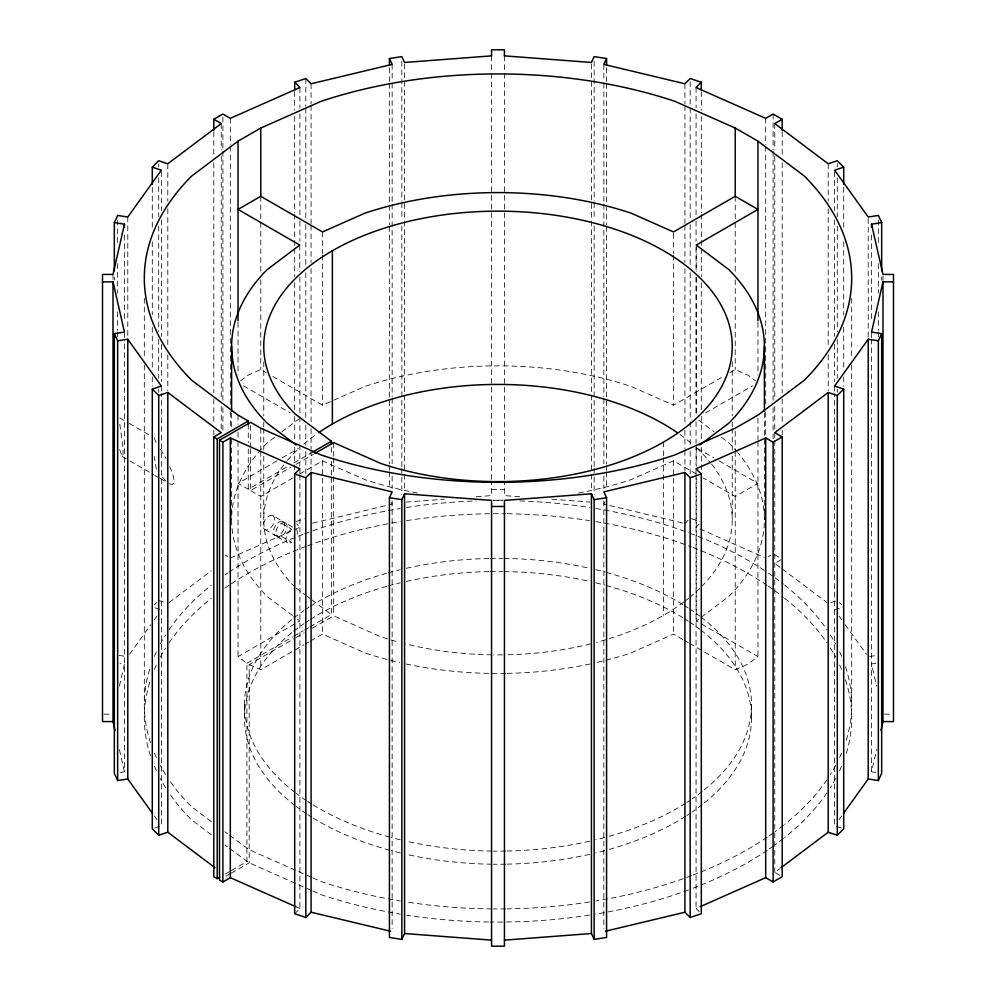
<?xml version="1.0" encoding="UTF-8"?>
<svg xmlns="http://www.w3.org/2000/svg" width="996" height="996" viewBox="0 0 996 996"><rect width="100%" height="100%" fill="white"/><g stroke="black" fill="none" stroke-linecap="round" stroke-linejoin="round"><path stroke-width="0.75" stroke-dasharray="4.98 3.74" d="M119.408 686.082L124.463 663.921L120.118 663.261M875.882 772.485L871.537 771.813L876.592 749.652M604.946 501.785L603.85 504.125L683.43 523.161M129.555 654.297L150.769 624.729M154.305 619.798L156.957 616.113M839.043 819.633L841.695 815.936M154.43 604.771L156.571 602.63M294.692 913.755L299.933 908.501L299.933 474.407M684.924 523.523L688.074 520.373M699.217 524.083L696.067 527.233L764.268 557.449M240.509 380.846L247.904 375.268L260.778 369.566L266.144 372.666M274.51 437.331L267.302 442.759A266.393 153.795 0 0 0 260.678 449.794M281.731 431.903L298.563 419.241M169.046 602.58L211.289 570.808M689.606 643.404L735.222 669.748L748.096 664.046L757.968 656.625L696.241 620.981L699.839 618.267M701.047 617.371L728.698 596.554A266.393 153.795 0 0 0 738.41 453.417M779.719 875.272L774.776 872.409L779.744 868.674M119.682 449.607L122.122 456.454L123.018 454.487L123.018 447.69L119.682 423.362M276.95 460.887L238.032 483.346L248.265 489.26L288.479 466.041M282.316 457.787L298.427 448.486M293.845 462.941L311.275 452.881M250.544 448.686L250.544 490.567L290.757 467.348M296.123 464.261L313.553 454.188M292.973 477.881L260.778 496.481L250.544 490.567M299.684 474.009L322.505 460.837L364.81 479.586A266.393 153.795 0 0 0 418.22 493.132M231.421 870.467L246.921 861.515L246.921 663.311L238.032 656.625L299.759 620.981L293.758 616.462M333.785 400.205L364.81 386.46A266.393 153.795 0 0 1 631.19 386.46L673.495 405.21L723.146 376.538M729.856 372.666L735.222 369.566L748.096 375.268L755.491 380.846M246.921 663.311L292.5 636.992M293.845 636.22L303.232 630.792M304.564 630.02L308.586 627.704M309.93 626.932L331.382 614.544L331.382 476.847M231.109 873.268L249.199 862.835L249.199 664.618L294.779 638.299M296.123 637.527L304.166 632.883M312.209 628.239L333.66 615.852L380.883 636.78A234.234 135.232 0 0 0 399.446 642.345M249.199 664.618L260.778 669.748L303.718 644.96M305.05 644.175L309.084 641.86M310.416 641.088L322.505 634.116L364.81 652.853A266.393 153.795 0 0 0 399.832 662.639M705.629 412.917L752.603 385.801M768.153 556.652L770.63 555.22M224.959 874.189L230.126 871.214M225.943 876.256L229.815 874.015M780.964 559.752L774.776 563.325L780.989 567.994M272.854 376.538L322.505 405.21L332.365 400.84M230.313 558.071L299.933 527.233L296.783 524.083M696.316 474.009L673.495 460.837L631.19 479.586A266.393 153.795 0 0 1 577.78 493.132M682.895 639.532L673.495 634.116L631.19 652.853A266.393 153.795 0 0 1 596.168 662.639M699.217 911.651L696.067 908.501L700.325 906.621M296.086 521.518L304.44 518.742M154.878 827.95L161.377 825.796L161.377 393.818M830.788 602.655L835.98 600.924M834.623 609.95L843.712 606.925M312.57 523.161L392.15 504.125L391.055 501.785M120.118 772.485L124.463 771.813L124.463 339.175M869.657 656.526L876.891 655.405M875.882 663.261L871.537 663.921L876.592 686.082M406.094 502.096L444.253 499.195M476.312 496.755L491.563 495.597L491.563 481.616M491.563 489.534L504.437 489.534M104.02 714.157L111.515 714.157M884.485 714.157L891.98 714.157M519.688 496.755L504.437 495.597L504.437 481.616M551.747 499.195L589.906 502.096M119.109 655.405L126.343 656.526M169.357 483.72L171.91 484.566L173.516 483.645L174.063 481.006L173.516 476.847L169.357 465.157M691.56 518.742L699.914 521.518M158.713 600.488L165.212 602.655M841.122 827.95L834.623 825.796L834.623 393.818M154.878 607.784L161.377 609.95M311.275 877.202L249.199 849.7L228.507 834.536M312.694 877.837L321.16 881.585A353.68 204.192 0 0 0 400.255 900.994M311.275 890.337L249.199 862.835L228.507 847.671M312.694 890.959L321.16 894.707A353.68 204.192 0 0 0 400.255 914.116M295.675 906.621L299.933 908.501M697.573 448.486L713.684 457.787M719.05 460.887L757.968 483.346L735.222 496.481L703.027 477.881M774.402 554.535L780.901 558.295M243.398 385.801L290.371 412.917M684.24 640.303L688.261 642.632M119.894 418.046L127.824 422.628M129.156 423.387L150.309 435.601M272.916 515.667A8.043 4.644 -60 0 1 270.377 528.129A8.043 4.644 -60 0 1 263.405 524.108A8.043 4.644 -60 0 1 272.916 515.667L283.15 521.58A8.043 4.644 -60 0 1 280.598 534.03A8.043 4.644 -60 0 1 273.639 530.009A8.043 4.644 -60 0 1 283.15 521.58M285.429 522.888A8.043 4.644 -60 0 1 282.876 535.338A8.043 4.644 -60 0 1 275.917 531.329A8.043 4.644 -60 0 1 285.429 522.888L293.098 527.32M281.407 523.286L291.641 529.2M281.407 536.421L291.641 542.322A8.043 4.644 -60 0 1 286.001 538.151A8.043 4.644 -60 0 1 293.11 528.565M264.886 529.598L275.108 535.499M277.386 536.819L287.62 542.72M122.122 456.454L128.683 460.239M129.99 460.999L153.608 474.631M154.928 475.391L158.862 477.669M160.169 478.416L165.423 481.454M225.37 555.22L227.847 556.652M698.644 420.138L714.269 431.903M721.49 437.331L728.698 442.759A266.393 153.795 0 0 1 737.401 452.196M782.234 568.928L826.954 602.58M296.36 588.188L306.021 595.459M307.229 596.367L310.852 599.094M312.059 600.003L331.382 614.544M292.55 615.553L267.302 596.554A266.393 153.795 0 0 1 259.632 450.989M211.339 821.613L191.705 806.847A353.68 204.192 0 0 1 168.996 779.694M224.835 831.772L227.287 833.615M211.339 834.735L191.705 819.969A353.68 204.192 0 0 1 168.996 792.816M224.835 844.894L227.287 846.749M839.429 602.63L841.57 604.771M166.021 481.168L160.481 474.93M839.043 616.113L841.695 619.798M845.231 624.729L866.445 654.297M154.305 815.936L156.957 819.633M154.28 437.891L156.372 443.382M160.481 449.221L166.021 458.434M119.408 749.652L124.463 771.813M156.372 469.29L154.28 456.454M882.991 275.967L882.991 280.635M881.672 277L881.672 280.113M878.348 220.104L878.348 244.966M878.348 263.616L878.348 293.135M878.348 311.785L878.348 330.435M878.348 331.992L878.348 336.648M871.537 235.068L871.537 320.525M871.537 332.963L871.537 337.619M871.537 339.175L871.537 771.813M868.213 218.572L868.213 336.66M851.68 298.302L851.68 357.253M851.68 365.009L851.68 704.745M843.712 187.385L843.712 229.329M843.712 241.767L843.712 314.798M843.712 327.223L843.712 369.18M843.712 376.949L843.712 386.274M837.287 163.854L837.287 166.967M837.287 177.848L837.287 216.692M837.287 226.017L837.287 331.668M837.287 339.437L837.287 378.293M837.287 389.162L837.287 392.275M834.623 171.76L834.623 210.604M834.623 219.929L834.623 336.474M834.623 344.243L834.623 381.53M834.623 386.05L834.623 392.412M828.199 163.78L828.199 201.068M828.199 208.836L828.199 345.575M828.199 354.9L828.199 390.644M782.196 131.733L782.196 156.596M782.196 162.809L782.196 392.785M782.196 398.998L782.196 423.86M782.196 430.073L782.196 434.729M774.776 123.591L774.776 149.998M774.776 156.21L774.776 398.612M774.776 406.38L774.776 429.699M774.776 432.675L774.776 439.012M774.776 440.444L774.776 872.409M773.108 114.054L773.108 149.786M773.108 151.342L773.108 401.513M773.108 407.725L773.108 438.8M765.687 118.337L765.687 144.756M765.687 146.3L765.687 405.795M765.687 412.008L765.687 436.87M764.393 412.917L764.393 437.667M764.393 439.211L764.393 519.663M757.968 322.355L757.968 374.957M757.968 418.195L757.968 439.908M757.968 441.465L757.968 656.625M751.532 704.745L751.532 717.867M735.222 196.299L735.222 221.05M735.222 222.594L735.222 272.107M735.222 279.839L735.222 369.566M735.222 431.318L735.222 449.943M735.222 451.487L735.222 669.748M732.234 361.859L732.234 416.004M732.234 422.192L732.234 426.836M732.234 428.38L732.234 450.043M732.234 456.23L732.234 519.663M701.308 91.57L701.308 110.22M701.308 116.432L701.308 212.771M701.308 214.327L701.308 246.958M701.308 248.514L701.308 276.477M701.308 282.69L701.308 410.103M701.308 416.328L701.308 441.191M701.308 447.403L701.308 470.71M696.241 245.066L696.241 271.36M696.241 277.548L696.241 415.245M696.241 447.714L696.241 466.277M696.241 478.653L696.241 620.981M696.067 87.499L696.067 107.693M696.067 113.905L696.067 214.912M696.067 221.124L696.067 241.318M696.067 247.543L696.067 270.85M696.067 277.062L696.067 415.357M696.067 421.569L696.067 443.32M696.067 444.876L696.067 465.082M696.067 468.767L696.067 473.424M696.067 474.407L696.067 908.501M690.178 81.647L690.178 106.497M690.178 108.054L690.178 218.385M690.178 224.598L690.178 266.555M690.178 272.767L690.178 420.387M690.178 421.93L690.178 445.237M690.178 451.462L690.178 474.768M684.924 83.776L684.924 103.982M684.924 105.539L684.924 223.627M684.924 225.183L684.924 262.471M684.924 268.683L684.924 424.072M684.924 430.284L684.924 448.935M684.924 450.491L684.924 470.685M673.495 233.487L673.495 253.594M673.495 255.138L673.495 405.21M673.495 460.837L673.495 634.116M663.635 442.012L663.635 455.931M663.635 457.488L663.635 615.279M606.576 67.865L606.576 81.846M606.576 83.403L606.576 224.797M606.576 226.353L606.576 464.099M606.576 465.655L606.576 470.311M606.576 471.867L606.576 488.961M603.85 64.391L603.85 81.485M603.85 83.042L603.85 202.686M603.85 204.242L603.85 396.918M603.85 398.475L603.85 463.738M603.85 476.163L603.85 488.588M603.85 501.025L603.85 928.496M594.151 61.279L594.151 201.13M594.151 202.686L594.151 219.767M594.151 225.992L594.151 466.838M594.151 468.394L594.151 494.8M591.437 64.03L591.437 393.445M591.437 394.989L591.437 472.689M591.437 474.245L591.437 491.327M504.437 55.863L504.437 480.06M491.563 55.863L491.563 480.06M404.563 64.03L404.563 393.445M404.563 394.989L404.563 472.689M404.563 474.245L404.563 491.327M401.849 61.279L401.849 201.13M401.849 202.686L401.849 219.767M401.849 225.992L401.849 466.838M401.849 468.394L401.849 494.8M392.15 64.391L392.15 81.485M392.15 83.042L392.15 202.686M392.15 204.242L392.15 396.918M392.15 398.475L392.15 463.738M392.15 476.163L392.15 488.588M392.15 501.025L392.15 928.496M389.424 67.865L389.424 81.846M389.424 83.403L389.424 224.797M389.424 226.353L389.424 464.099M389.424 465.655L389.424 470.311M389.424 471.867L389.424 488.961M333.66 442.585L333.66 456.504M333.66 458.06L333.66 475.067M333.66 476.623L333.66 615.852M331.382 447.465L331.382 455.197M331.382 461.385L331.382 475.304M322.505 231.944L322.505 253.594M322.505 255.138L322.505 405.21M322.505 460.837L322.505 634.116M311.076 83.776L311.076 103.982M311.076 105.539L311.076 223.627M311.076 225.183L311.076 262.471M311.076 268.683L311.076 422.516M311.076 428.741L311.076 448.935M311.076 450.491L311.076 470.685M305.822 78.535L305.822 106.497M305.822 108.054L305.822 218.385M305.822 224.598L305.822 266.555M305.822 272.767L305.822 418.83M305.822 425.043L305.822 445.237M305.822 451.462L305.822 474.768M299.933 87.499L299.933 107.693M299.933 113.905L299.933 214.912M299.933 221.124L299.933 241.318M299.759 245.066L299.759 271.36M299.933 277.062L299.933 415.357M299.933 416.913L299.933 443.32M299.933 444.876L299.759 466.277M299.933 468.767L299.933 473.424M294.692 91.57L294.692 110.22M294.692 116.432L294.692 212.771M294.692 214.327L294.692 246.958M294.692 248.514L294.692 276.477M294.692 282.69L294.692 410.103M294.692 416.328L294.692 441.191M294.692 447.403L294.692 470.71M263.766 361.859L263.766 416.004M263.766 422.192L263.766 426.836M263.766 428.38L263.766 450.043M263.766 456.23L263.766 519.663M260.778 196.299L260.778 221.05M260.778 222.594L260.778 272.107M260.778 279.839L260.778 369.566M260.778 428.218L260.778 449.943M260.778 451.487L260.778 669.748M250.544 425.417L250.544 447.129M248.265 424.097L248.265 442.722M248.265 448.922L248.265 489.26M244.468 704.745L244.468 717.867M238.032 322.355L238.032 374.957M238.032 415.095L238.032 424.396M238.032 432.152L238.032 439.908M238.032 441.465L238.032 656.625M231.607 412.917L231.607 428.38M231.607 439.211L231.607 519.663M230.313 118.337L230.313 144.756M230.313 146.3L230.313 405.795M230.313 412.008L230.313 429.102M222.892 117.154L222.892 149.786M222.892 151.342L222.892 401.513M222.892 407.725L222.892 432.588M221.224 123.591L221.224 149.998M221.224 156.21L221.224 398.612M221.224 406.38L221.224 429.699M213.804 131.733L213.804 156.596M213.804 162.809L213.804 392.785M213.804 398.998L213.804 423.86M213.804 430.073L213.804 434.729M167.801 163.78L167.801 201.068M167.801 208.836L167.801 345.575M167.801 354.9L167.801 390.644M161.377 171.76L161.377 210.604M161.377 219.929L161.377 336.474M161.377 344.243L161.377 381.53M161.377 386.05L161.377 392.412M158.713 163.854L158.713 166.967M158.713 177.848L158.713 216.692M158.713 226.017L158.713 331.668M158.713 339.437L158.713 378.293M158.713 389.162L158.713 392.275M152.288 187.385L152.288 229.329M152.288 241.767L152.288 314.798M152.288 327.223L152.288 369.18M152.288 376.949L152.288 386.274M144.32 298.302L144.32 357.253M144.32 365.009L144.32 704.745M127.787 217.016L127.787 336.66M124.463 235.068L124.463 320.525M124.463 332.963L124.463 337.619M117.653 220.104L117.653 244.966M117.653 263.616L117.653 293.135M117.653 311.785L117.653 330.435M117.653 331.992L117.653 336.648M114.328 277L114.328 280.113M113.009 274.423L113.009 280.635M711.58 464.136A234.234 135.232 0 0 1 700.86 587.279M699.839 588.287A234.234 135.232 0 0 1 689.904 597.202M688.722 598.173A234.234 135.232 0 0 1 685.074 601.036M683.829 601.982A234.234 135.232 0 0 1 596.554 642.345M590.628 643.864A234.234 135.232 0 0 1 504.076 654.845M502.557 654.87A234.234 135.232 0 0 1 493.443 654.87M491.924 654.845A234.234 135.232 0 0 1 405.372 643.864M295.14 587.279A234.234 135.232 0 0 1 286.4 461.658M287.433 460.426A234.234 135.232 0 0 1 299.323 448.026M303.78 444.067A234.234 135.232 0 0 1 317.288 433.621M680.019 434.542A234.234 135.232 0 0 1 692.22 444.067M696.677 448.026A234.234 135.232 0 0 1 710.596 462.891M590.08 663.983A266.393 153.795 0 0 1 507.225 673.371M505.682 673.396A266.393 153.795 0 0 1 490.318 673.396M488.775 673.371A266.393 153.795 0 0 1 405.92 663.983M296.559 529.635A8.043 4.644 -60 0 1 296.559 536.197M502.607 500.166A266.393 153.795 0 0 1 493.394 500.166M841.583 766.322A353.68 204.192 0 0 1 839.628 770.717M835.694 778.561A353.68 204.192 0 0 1 830.378 787.662M827.004 792.816A353.68 204.192 0 0 1 784.636 837.487M783.454 838.433A353.68 204.192 0 0 1 774.863 844.944M773.593 845.853A353.68 204.192 0 0 1 768.451 849.464M767.144 850.347A353.68 204.192 0 0 1 689.942 889.378M688.448 889.938A353.68 204.192 0 0 1 595.745 914.116M589.545 915.112A353.68 204.192 0 0 1 504.225 922.035M502.656 922.047A353.68 204.192 0 0 1 490.219 922.022M488.663 921.997A353.68 204.192 0 0 1 406.455 915.112M165.622 787.662A353.68 204.192 0 0 1 160.306 778.561M156.372 770.717A353.68 204.192 0 0 1 154.417 766.322M150.496 755.889A353.68 204.192 0 0 1 150.496 679.857M154.417 669.424A353.68 204.192 0 0 1 156.372 665.017M160.306 657.173A353.68 204.192 0 0 1 165.622 648.072M168.996 642.918A353.68 204.192 0 0 1 211.364 598.247M224.959 588.076A353.68 204.192 0 0 1 230.163 584.503M231.483 583.631A353.68 204.192 0 0 1 306.058 546.356M307.552 545.808A353.68 204.192 0 0 1 400.255 521.63M406.455 520.634A353.68 204.192 0 0 1 491.775 513.699M493.344 513.687A353.68 204.192 0 0 1 505.781 513.724M507.338 513.737A353.68 204.192 0 0 1 589.545 520.634M595.745 521.63A353.68 204.192 0 0 1 691.436 546.916M692.93 547.489A353.68 204.192 0 0 1 767.144 585.387M768.451 586.283A353.68 204.192 0 0 1 773.593 589.881M774.863 590.802A353.68 204.192 0 0 1 783.454 597.301M784.636 598.247A353.68 204.192 0 0 1 827.004 642.918M830.378 648.072A353.68 204.192 0 0 1 835.694 657.173M839.628 665.017A353.68 204.192 0 0 1 841.583 669.424M845.504 679.857A353.68 204.192 0 0 1 845.504 755.889M700.972 630.157A253.532 146.375 0 0 1 703.363 803.697M702.18 804.644A253.532 146.375 0 0 1 692.183 811.977M690.875 812.873A253.532 146.375 0 0 1 686.891 815.5M685.547 816.359A253.532 146.375 0 0 1 606.178 850.248M604.709 850.646A253.532 146.375 0 0 1 595.77 852.925M589.732 854.319A253.532 146.375 0 0 1 507.188 864.142M505.657 864.179A253.532 146.375 0 0 1 493.406 864.217M491.875 864.204A253.532 146.375 0 0 1 406.268 854.319M400.23 852.925A253.532 146.375 0 0 1 391.291 850.646M389.822 850.248A253.532 146.375 0 0 1 313.167 818.065M311.81 817.218A253.532 146.375 0 0 1 307.764 814.628M306.444 813.757A253.532 146.375 0 0 1 296.248 806.511M295.028 805.577A253.532 146.375 0 0 1 292.637 632.037M293.82 631.103A253.532 146.375 0 0 1 303.817 623.757M305.125 622.874A253.532 146.375 0 0 1 309.109 620.247M310.453 619.375A253.532 146.375 0 0 1 386.896 586.295M388.353 585.897A253.532 146.375 0 0 1 400.23 582.822M406.268 581.415A253.532 146.375 0 0 1 488.812 571.592M490.343 571.567A253.532 146.375 0 0 1 502.594 571.517M504.125 571.542A253.532 146.375 0 0 1 589.732 581.415M595.77 582.822A253.532 146.375 0 0 1 604.709 585.088M606.178 585.486A253.532 146.375 0 0 1 682.833 617.682M684.19 618.528A253.532 146.375 0 0 1 688.236 621.106M689.556 621.99A253.532 146.375 0 0 1 699.752 629.223M700.972 617.034A253.532 146.375 0 0 1 703.363 790.575M702.18 791.521A253.532 146.375 0 0 1 692.183 798.854M690.875 799.738A253.532 146.375 0 0 1 686.891 802.365M685.547 803.237A253.532 146.375 0 0 1 606.178 837.126M604.709 837.524A253.532 146.375 0 0 1 595.77 839.79M589.732 841.197A253.532 146.375 0 0 1 507.188 851.02M505.657 851.045A253.532 146.375 0 0 1 493.406 851.094M491.875 851.07A253.532 146.375 0 0 1 406.268 841.197M400.23 839.79A253.532 146.375 0 0 1 391.291 837.524M389.822 837.126A253.532 146.375 0 0 1 313.167 804.93M311.81 804.083A253.532 146.375 0 0 1 307.764 801.506M306.444 800.622A253.532 146.375 0 0 1 296.248 793.389M295.028 792.455A253.532 146.375 0 0 1 292.637 618.914M293.82 617.968A253.532 146.375 0 0 1 303.817 610.635M305.125 609.739A253.532 146.375 0 0 1 309.109 607.112M310.453 606.253A253.532 146.375 0 0 1 386.896 573.173M388.353 572.762A253.532 146.375 0 0 1 400.23 569.687M406.268 568.293A253.532 146.375 0 0 1 488.812 558.47M490.343 558.432A253.532 146.375 0 0 1 502.594 558.395M504.125 558.407A253.532 146.375 0 0 1 589.732 568.293M595.77 569.687A253.532 146.375 0 0 1 604.709 571.965M606.178 572.364A253.532 146.375 0 0 1 682.833 604.547M684.19 605.394A253.532 146.375 0 0 1 688.236 607.983M689.556 608.855A253.532 146.375 0 0 1 699.752 616.101M841.583 753.188A353.68 204.192 0 0 1 839.628 757.595M835.694 765.438A353.68 204.192 0 0 1 830.378 774.539M827.004 779.694A353.68 204.192 0 0 1 784.636 824.364M783.454 825.311A353.68 204.192 0 0 1 774.863 831.809M773.593 832.731A353.68 204.192 0 0 1 768.451 836.329M767.144 837.225A353.68 204.192 0 0 1 692.93 875.123M691.436 875.696A353.68 204.192 0 0 1 595.745 900.994M589.545 901.978A353.68 204.192 0 0 1 507.338 908.875M505.781 908.887A353.68 204.192 0 0 1 493.344 908.925M491.775 908.912A353.68 204.192 0 0 1 406.455 901.978M165.622 774.539A353.68 204.192 0 0 1 160.306 765.438M156.372 757.595A353.68 204.192 0 0 1 154.417 753.188M150.496 742.755A353.68 204.192 0 0 1 150.496 666.722M154.417 656.289A353.68 204.192 0 0 1 156.372 651.894M160.306 644.051A353.68 204.192 0 0 1 165.622 634.95M168.996 629.796A353.68 204.192 0 0 1 211.364 585.125M224.959 574.953A353.68 204.192 0 0 1 227.549 573.161M228.856 572.264A353.68 204.192 0 0 1 303.07 534.354M304.564 533.794A353.68 204.192 0 0 1 400.255 508.495M406.455 507.499A353.68 204.192 0 0 1 476.138 500.938M493.344 500.565A353.68 204.192 0 0 1 502.656 500.565M519.862 500.938A353.68 204.192 0 0 1 589.545 507.499M595.745 508.495A353.68 204.192 0 0 1 688.448 532.673M689.942 533.234A353.68 204.192 0 0 1 767.144 572.264M768.451 573.161A353.68 204.192 0 0 1 773.593 576.759M774.863 577.668A353.68 204.192 0 0 1 783.454 584.179M784.636 585.125A353.68 204.192 0 0 1 827.004 629.796M830.378 634.95A353.68 204.192 0 0 1 835.694 644.051M839.628 651.894A353.68 204.192 0 0 1 841.583 656.289M845.504 666.722A353.68 204.192 0 0 1 845.504 742.755"/><path stroke-width="1.49" d="M114.328 270.788L114.328 222.618L124.463 224.187L113.009 274.423L102.513 274.423L102.513 721.577L113.009 721.577L115.026 730.442M893.487 281.843L882.991 281.843L871.537 332.079L881.672 333.635L881.672 773.382L878.348 780.553L868.213 778.984L843.463 813.471M880.974 730.442L882.991 721.577L882.991 281.843M114.328 222.618L117.653 215.447L127.787 217.016L161.377 170.204L152.288 167.179L152.288 184.272M700.325 906.621L765.687 877.663L773.108 881.946L782.196 876.704L782.196 436.958L773.108 442.212L765.687 437.929L696.067 468.767L701.308 474.009L701.308 913.755L690.178 917.465L690.178 477.731L684.924 472.478L603.85 491.875L606.576 497.726L606.576 937.46L594.151 939.377L594.151 499.643L591.437 493.792L504.437 500.403L504.437 946.2L491.563 946.2L491.563 500.403L404.563 493.792L404.563 933.526L401.849 939.377L389.424 937.46L389.424 497.726L392.15 491.875L311.076 472.478L305.822 477.731L305.822 917.465L294.692 913.755L294.692 474.009L299.933 468.767L230.313 437.929L222.892 442.212L219.494 440.244L219.494 879.978L222.892 881.946L230.313 877.663L295.675 906.621M401.849 939.377L401.849 499.643L404.563 493.792M504.437 55.863L591.437 62.474L594.151 56.623L606.576 58.54L603.85 64.391L684.924 83.776L690.178 78.535L701.308 82.245L701.308 90.014M878.348 780.553L878.348 340.819L881.672 333.635M878.348 340.819L868.213 339.25L834.623 386.05L843.712 389.075L843.712 828.821L837.287 835.246L828.199 832.22L780.989 867.74M152.288 167.179L158.713 160.754L167.801 163.78L221.224 123.591L213.804 119.296L213.804 130.177M701.308 82.245L696.067 87.499L765.687 118.337L773.108 114.054L782.196 119.296L782.196 130.177M305.822 917.465L311.076 912.224L311.076 472.478M837.287 835.246L837.287 395.512L843.712 389.075M219.494 440.244L250.544 422.316L260.778 428.218L321.16 454.973A353.68 204.192 0 0 0 674.84 454.973L735.222 428.218L757.968 415.095L804.295 380.235A353.68 204.192 0 0 0 804.295 176.031L757.968 141.171L735.222 128.036L674.84 101.293A353.68 204.192 0 0 0 321.16 101.293L260.778 128.036L238.032 141.171L191.705 176.031A353.68 204.192 0 0 0 191.705 380.235L238.032 415.095L248.265 420.997L248.265 424.097M699.839 445L728.698 423.288A266.393 153.795 0 0 0 728.698 269.493L696.241 245.066L757.968 209.421L735.222 196.299L673.495 231.944L631.19 213.194A266.393 153.795 0 0 0 364.81 213.194L322.505 231.944L260.778 196.299L238.032 209.421L299.759 245.066L267.302 269.493A266.393 153.795 0 0 0 267.302 423.288L296.161 445M837.287 395.512L828.199 392.486L774.776 432.675L782.196 436.958M213.804 119.296L222.892 114.054L230.313 118.337L299.933 87.499L294.692 82.245L305.822 78.535L311.076 83.776L392.15 64.391L389.424 58.54L401.849 56.623L404.563 62.474L491.563 55.863M219.792 877.177L217.215 878.671L213.804 876.704L213.804 436.958L221.224 432.675L167.801 392.486L158.713 395.512L152.288 389.075L161.377 386.05L127.787 339.25L117.653 340.819L114.328 333.635L124.463 332.079L113.009 281.843L102.513 281.843M213.804 436.958L217.215 438.925L248.265 420.997M782.196 119.296L774.776 123.591L828.199 163.78L837.287 160.754L843.712 167.179L843.712 184.272M312.62 452.109L331.382 441.265L295.14 414A234.234 135.232 0 0 1 457.326 213.206A234.234 135.232 0 0 1 728.674 369.877A234.234 135.232 0 0 1 380.883 463.501L333.66 442.585L314.885 453.417M843.712 167.179L834.623 170.204L868.213 217.016L878.348 215.447L881.672 222.618L881.672 270.788M690.178 477.731L701.308 474.009M152.288 389.075L152.288 828.821L158.713 835.246L167.801 832.22L215.012 867.74M605.356 931.248L684.924 912.224L690.178 917.465M871.537 227.3L871.537 224.187L881.672 222.618M594.151 499.643L606.576 497.726M114.328 333.635L114.328 773.382L117.653 780.553L127.787 778.984L152.537 813.471M504.437 940.137L591.437 933.526L594.151 939.377M491.563 506.466L504.437 506.466M882.991 721.577L893.487 721.577L893.487 274.423L882.991 274.423L871.537 224.187M404.563 933.526L491.563 940.137M389.424 497.726L401.849 499.643M311.076 912.224L390.644 931.248M294.692 474.009L305.822 477.731M868.213 339.25L868.213 778.984M828.199 392.486L828.199 832.22M773.108 442.212L773.108 881.946M765.687 437.929L765.687 877.663M764.393 346.384L764.393 411.36M757.968 141.171L757.968 320.812M735.222 128.036L735.222 196.299M684.924 472.478L684.924 912.224M606.576 58.54L606.576 64.752M591.437 493.792L591.437 933.526M504.437 56.013L504.437 49.8L491.563 49.8L491.563 56.013M389.424 58.54L389.424 64.752M332.365 250.768L332.365 424.035M331.382 441.265L331.382 444.365M294.692 82.245L294.692 90.014M260.778 128.036L260.778 196.299M238.032 141.171L238.032 320.812M231.607 346.384L231.607 411.36M230.313 437.929L230.313 877.663M222.892 442.212L222.892 881.946M217.215 438.925L217.215 878.671M167.801 392.486L167.801 832.22M158.713 395.512L158.713 835.246M127.787 339.25L127.787 778.984M124.463 224.187L124.463 227.3M117.653 340.819L117.653 780.553M113.009 281.843L113.009 721.577M318.596 432.712A234.234 135.232 0 0 1 677.405 432.712"/></g></svg>
